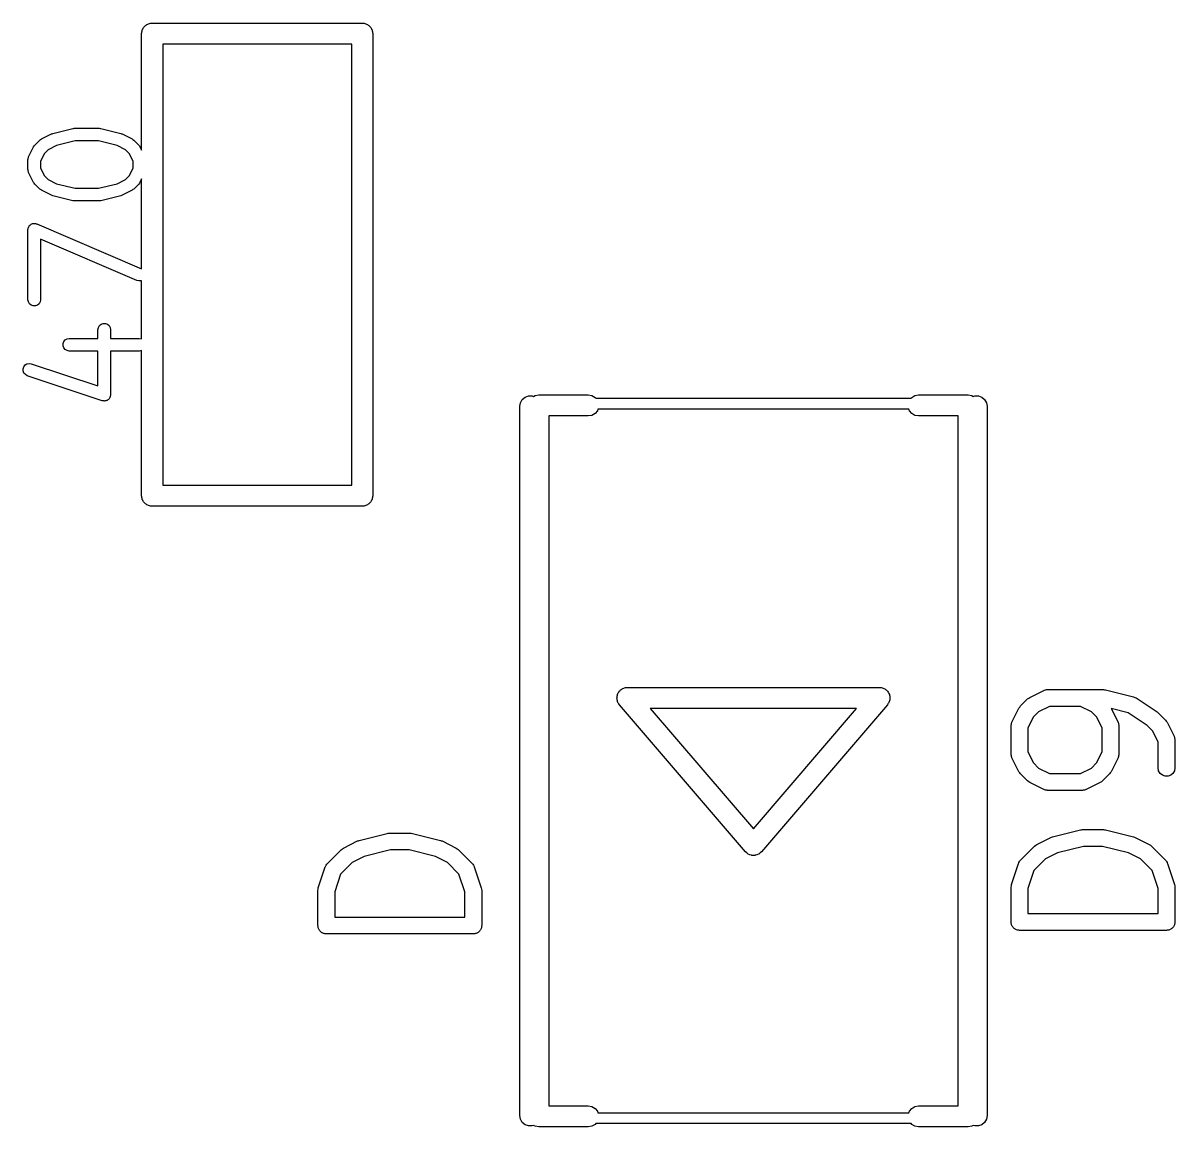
# Model space of a CAD drawing. Extents: x 0 to 102, y -163 to 0.
# Drawn here: x 0.58 to 7.55, y -48.21 to -41.54 of the extents above; entities that cross this region are included whole.
import ezdxf

# ---------------------------------------------------------------- set-up
doc = ezdxf.new("R2010")
doc.units = 0
doc.header["$MEASUREMENT"] = 0
doc.layers.add('BLACK', color=7, linetype='CONTINUOUS')

msp = doc.modelspace()

# ---------------------------------------------------------------- linework, layer by layer
at = {"layer": 'Black'}
for p, q in [((1.30811, -41.5765), (1.31001, -41.5712)), ((1.31001, -41.5712), (1.31358, -41.567)), ((1.31358, -41.567), (1.31636, -41.5622)), ((1.31636, -41.5622), (1.32061, -41.5586)), ((1.32061, -41.5586), (1.32418, -41.5544)), ((1.32418, -41.5544), (1.32899, -41.5516)), ((1.32899, -41.5516), (1.33325, -41.548)), ((1.33325, -41.548), (1.33847, -41.5461)), ((1.33847, -41.5461), (1.34328, -41.5433)), ((1.34328, -41.5433), (1.34875, -41.5424)), ((1.34875, -41.5424), (1.35397, -41.5405)), ((1.35397, -41.5405), (1.35953, -41.5405)), ((1.35953, -41.5405), (1.365, -41.5395)), ((1.365, -41.5395), (2.635, -41.5395)), ((2.635, -41.5395), (2.64047, -41.5405)), ((2.64047, -41.5405), (2.64603, -41.5405)), ((2.64603, -41.5405), (2.65125, -41.5424)), ((2.65125, -41.5424), (2.65672, -41.5433)), ((2.65672, -41.5433), (2.66153, -41.5461)), ((2.66153, -41.5461), (2.66675, -41.548)), ((2.66675, -41.548), (2.67101, -41.5516)), ((2.67101, -41.5516), (2.67582, -41.5544)), ((2.67582, -41.5544), (2.67939, -41.5586)), ((2.67939, -41.5586), (2.68364, -41.5622)), ((2.68364, -41.5622), (2.68642, -41.567)), ((2.68642, -41.567), (2.68999, -41.5712)), ((2.68999, -41.5712), (2.69189, -41.5765)), ((1.3015, -41.603), (1.30246, -41.5975)), ((1.3015, -42.3083), (1.3015, -41.603)), ((1.30246, -41.592), (1.30437, -41.5868)), ((1.30246, -41.5975), (1.30246, -41.592)), ((1.30437, -41.5868), (1.30533, -41.5813)), ((1.30533, -41.5813), (1.30811, -41.5765)), ((2.69189, -41.5765), (2.69467, -41.5813)), ((2.69467, -41.5813), (2.69563, -41.5868)), ((2.69563, -41.5868), (2.69753, -41.592)), ((2.69753, -41.592), (2.69753, -41.5975)), ((2.69753, -41.5975), (2.6985, -41.603)), ((2.6985, -41.603), (2.6985, -44.397)), ((1.4285, -41.6665), (1.4285, -44.3335)), ((2.5715, -41.6665), (1.4285, -41.6665)), ((2.5715, -44.3335), (2.5715, -41.6665)), ((0.76397, -42.2071), (0.88493, -42.1768)), ((0.88493, -42.1768), (0.88958, -42.1765)), ((0.88958, -42.1765), (0.89417, -42.1757)), ((0.89417, -42.1757), (1.04536, -42.1757)), ((1.04536, -42.1757), (1.04995, -42.1765)), ((1.04995, -42.1765), (1.0546, -42.1768)), ((1.0546, -42.1768), (1.17555, -42.2071)), ((0.65556, -42.2776), (0.6858, -42.2473)), ((0.6858, -42.2473), (0.6908, -42.2438)), ((0.6908, -42.2438), (0.6957, -42.2402)), ((0.6957, -42.2402), (0.75618, -42.21)), ((0.75618, -42.21), (0.76017, -42.2088)), ((0.76017, -42.2088), (0.76397, -42.2071)), ((0.89886, -42.2519), (0.78651, -42.28)), ((1.04067, -42.2519), (0.89886, -42.2519)), ((1.15301, -42.28), (1.04067, -42.2519)), ((1.17555, -42.2071), (1.17935, -42.2088)), ((1.17935, -42.2088), (1.18335, -42.21)), ((1.18335, -42.21), (1.24382, -42.2402)), ((1.24382, -42.2402), (1.24873, -42.2438)), ((1.24873, -42.2438), (1.25373, -42.2473)), ((1.25373, -42.2473), (1.28397, -42.2776)), ((0.61818, -42.348), (0.64842, -42.2875)), ((0.64842, -42.2875), (0.65206, -42.2826)), ((0.65206, -42.2826), (0.65556, -42.2776)), ((0.71381, -42.3271), (0.69036, -42.374)), ((0.73531, -42.3056), (0.71381, -42.3271)), ((0.78651, -42.28), (0.73531, -42.3056)), ((1.20422, -42.3056), (1.15301, -42.28)), ((1.22571, -42.3271), (1.20422, -42.3056)), ((1.24916, -42.374), (1.22571, -42.3271)), ((1.28397, -42.2776), (1.28747, -42.2826)), ((1.28747, -42.2826), (1.2911, -42.2875)), ((1.2911, -42.2875), (1.3015, -42.3083)), ((0.61416, -42.365), (0.61454, -42.3628)), ((0.61416, -42.4255), (0.61416, -42.365)), ((0.61441, -42.3606), (0.61569, -42.3564)), ((0.61454, -42.3628), (0.61441, -42.3606)), ((0.61569, -42.3564), (0.61646, -42.352)), ((0.61646, -42.352), (0.61756, -42.3501)), ((0.61756, -42.3501), (0.61818, -42.348)), ((0.69036, -42.374), (0.69036, -42.4165)), ((1.24916, -42.4165), (1.24916, -42.374)), ((0.61454, -42.4276), (0.61416, -42.4255)), ((0.61441, -42.4298), (0.61454, -42.4276)), ((0.61569, -42.4341), (0.61441, -42.4298)), ((0.61646, -42.4385), (0.61569, -42.4341)), ((0.61756, -42.4404), (0.61646, -42.4385)), ((0.61818, -42.4425), (0.61756, -42.4404)), ((0.64842, -42.503), (0.61818, -42.4425)), ((0.69036, -42.4165), (0.71381, -42.4634)), ((0.71381, -42.4634), (0.73531, -42.4849)), ((1.20422, -42.4849), (1.22571, -42.4634)), ((1.22571, -42.4634), (1.24916, -42.4165)), ((0.65206, -42.5079), (0.64842, -42.503)), ((0.65556, -42.5129), (0.65206, -42.5079)), ((0.6858, -42.5431), (0.65556, -42.5129)), ((0.69081, -42.5466), (0.6858, -42.5431)), ((0.6957, -42.5503), (0.69081, -42.5466)), ((0.75618, -42.5805), (0.6957, -42.5503)), ((0.73531, -42.4849), (0.78651, -42.5105)), ((0.78651, -42.5105), (0.89886, -42.5386)), ((0.89886, -42.5386), (1.04067, -42.5386)), ((1.04067, -42.5386), (1.15301, -42.5105)), ((1.15301, -42.5105), (1.20422, -42.4849)), ((1.24383, -42.5503), (1.18335, -42.5805)), ((1.24872, -42.5466), (1.24383, -42.5503)), ((1.25373, -42.5431), (1.24872, -42.5466)), ((1.28397, -42.5129), (1.25373, -42.5431)), ((1.28747, -42.5079), (1.28397, -42.5129)), ((1.2911, -42.503), (1.28747, -42.5079)), ((1.3015, -42.4822), (1.2911, -42.503)), ((1.3015, -43.0251), (1.3015, -42.4822)), ((0.76017, -42.5817), (0.75618, -42.5805)), ((0.76397, -42.5834), (0.76017, -42.5817)), ((0.88493, -42.6136), (0.76397, -42.5834)), ((0.88957, -42.614), (0.88493, -42.6136)), ((0.89417, -42.6148), (0.88957, -42.614)), ((1.04536, -42.6148), (0.89417, -42.6148)), ((1.04995, -42.614), (1.04536, -42.6148)), ((1.0546, -42.6136), (1.04995, -42.614)), ((1.17555, -42.5834), (1.0546, -42.6136)), ((1.17936, -42.5817), (1.17555, -42.5834)), ((1.18335, -42.5805), (1.17936, -42.5817)), ((0.62644, -42.761), (0.62944, -42.7578)), ((0.62944, -42.7578), (0.63147, -42.7568)), ((0.63147, -42.7568), (0.63321, -42.7553)), ((0.63321, -42.7553), (0.63734, -42.7538)), ((0.63734, -42.7538), (0.64125, -42.7519)), ((0.64125, -42.7519), (0.64351, -42.7516)), ((0.64351, -42.7516), (0.64565, -42.7508)), ((0.64565, -42.7508), (0.65004, -42.7508)), ((0.65004, -42.7508), (0.65439, -42.7503)), ((0.65439, -42.7503), (0.6566, -42.7508)), ((0.6566, -42.7508), (0.65888, -42.7508)), ((0.65888, -42.7508), (0.663, -42.7523)), ((0.663, -42.7523), (0.66727, -42.7533)), ((0.66727, -42.7533), (1.3015, -43.0251)), ((0.61416, -42.7883), (0.61492, -42.784)), ((0.61416, -43.2117), (0.61416, -42.7883)), ((0.61492, -42.784), (0.61517, -42.7796)), ((0.61517, -42.7796), (0.61606, -42.7775)), ((0.61606, -42.7775), (0.61646, -42.7753)), ((0.61646, -42.7753), (0.61865, -42.7715)), ((0.61865, -42.7715), (0.62038, -42.7675)), ((0.62038, -42.7675), (0.62194, -42.7658)), ((0.62194, -42.7658), (0.62308, -42.7638)), ((0.62308, -42.7638), (0.62644, -42.761)), ((1.27225, -43.0955), (0.69036, -42.8461)), ((0.69036, -42.8461), (0.69036, -43.2117)), ((1.28514, -43.0985), (1.27225, -43.0955)), ((1.29827, -43.0969), (1.28514, -43.0985)), ((1.3015, -43.0953), (1.29827, -43.0969)), ((1.3015, -43.4487), (1.3015, -43.0953)), ((0.61646, -43.2247), (0.61416, -43.2117)), ((0.62308, -43.2362), (0.61646, -43.2247)), ((0.63321, -43.2447), (0.62308, -43.2362)), ((0.64565, -43.2492), (0.63321, -43.2447)), ((0.67131, -43.2447), (0.65888, -43.2492)), ((0.68145, -43.2362), (0.67131, -43.2447)), ((0.68806, -43.2247), (0.68145, -43.2362)), ((0.69036, -43.2117), (0.68806, -43.2247)), ((0.65888, -43.2492), (0.64565, -43.2492)), ((1.0375, -43.3931), (1.03979, -43.3801)), ((1.03979, -43.3801), (1.04641, -43.3686)), ((1.04641, -43.3686), (1.05654, -43.3601)), ((1.05654, -43.3601), (1.06898, -43.3556)), ((1.06898, -43.3556), (1.08221, -43.3556)), ((1.08221, -43.3556), (1.09464, -43.3601)), ((1.09464, -43.3601), (1.10478, -43.3686)), ((1.10478, -43.3686), (1.1114, -43.3801)), ((1.1114, -43.3801), (1.11369, -43.3931)), ((0.83093, -43.4648), (0.83944, -43.4546)), ((0.83944, -43.4546), (0.8509, -43.448)), ((0.8509, -43.448), (0.86393, -43.4457)), ((0.86393, -43.4457), (1.0375, -43.4457)), ((1.0375, -43.4457), (1.0375, -43.3931)), ((1.11369, -43.3931), (1.11369, -43.4457)), ((1.11369, -43.4457), (1.28726, -43.4457)), ((1.28726, -43.4457), (1.30029, -43.448)), ((1.30029, -43.448), (1.3015, -43.4487)), ((0.82641, -43.4772), (0.83093, -43.4648)), ((0.82641, -43.4904), (0.82641, -43.4772)), ((0.83093, -43.5029), (0.82641, -43.4904)), ((0.83944, -43.513), (0.83093, -43.5029)), ((0.8509, -43.5196), (0.83944, -43.513)), ((0.86393, -43.5219), (0.8509, -43.5196)), ((1.0375, -43.5219), (0.86393, -43.5219)), ((1.0375, -43.7333), (1.0375, -43.5219)), ((1.28726, -43.5219), (1.11369, -43.5219)), ((1.11369, -43.5219), (1.11369, -43.7862)), ((1.30029, -43.5196), (1.28726, -43.5219)), ((1.3015, -43.5189), (1.30029, -43.5196)), ((1.3015, -44.397), (1.3015, -43.5189)), ((0.58434, -43.6294), (0.58852, -43.6169)), ((0.5847, -43.6426), (0.58434, -43.6294)), ((0.58956, -43.6549), (0.5847, -43.6426)), ((0.58852, -43.6169), (0.59674, -43.6065)), ((0.59834, -43.6648), (0.58956, -43.6549)), ((0.59674, -43.6065), (0.60802, -43.5996)), ((0.60998, -43.6711), (0.59834, -43.6648)), ((0.60802, -43.5996), (0.62098, -43.5969)), ((0.62098, -43.5969), (0.63407, -43.5989)), ((0.63407, -43.5989), (1.0375, -43.7333)), ((1.06355, -43.8223), (0.60998, -43.6711)), ((1.1091, -43.8043), (1.1067, -43.8073)), ((1.10999, -43.8017), (1.1091, -43.8043)), ((1.1114, -43.7992), (1.10999, -43.8017)), ((1.11206, -43.7954), (1.1114, -43.7992)), ((1.11328, -43.7918), (1.11206, -43.7954)), ((1.11369, -43.7862), (1.11321, -43.789)), ((1.11321, -43.789), (1.11328, -43.7918)), ((3.60262, -43.8154), (3.61951, -43.8012)), ((3.61951, -43.8012), (3.64023, -43.7937)), ((3.64023, -43.7937), (3.66229, -43.7937)), ((3.66229, -43.7937), (3.67101, -43.7969)), ((3.67101, -43.7969), (3.68034, -43.7915)), ((3.68034, -43.7915), (3.70206, -43.7877)), ((3.70206, -43.7877), (4.00178, -43.7877)), ((4.00178, -43.7877), (4.0235, -43.7915)), ((4.0235, -43.7915), (4.0426, -43.8025)), ((4.0426, -43.8025), (4.04718, -43.808)), ((5.95282, -43.808), (5.9574, -43.8025)), ((5.9574, -43.8025), (5.9765, -43.7915)), ((5.9765, -43.7915), (5.99822, -43.7877)), ((5.99822, -43.7877), (6.29794, -43.7877)), ((6.29794, -43.7877), (6.31966, -43.7915)), ((6.31966, -43.7915), (6.32899, -43.7969)), ((6.32899, -43.7969), (6.33771, -43.7937)), ((6.33771, -43.7937), (6.35977, -43.7937)), ((6.35977, -43.7937), (6.38049, -43.8012)), ((6.38049, -43.8012), (6.39738, -43.8154)), ((1.06633, -43.8227), (1.06355, -43.8223)), ((1.06898, -43.8237), (1.06633, -43.8227)), ((1.07283, -43.8237), (1.06898, -43.8237)), ((1.07664, -43.8243), (1.07283, -43.8237)), ((1.0794, -43.8237), (1.07664, -43.8243)), ((1.08221, -43.8237), (1.0794, -43.8237)), ((1.08583, -43.8224), (1.08221, -43.8237)), ((1.0896, -43.8216), (1.08583, -43.8224)), ((1.092, -43.8201), (1.0896, -43.8216)), ((1.09464, -43.8192), (1.092, -43.8201)), ((1.09759, -43.8167), (1.09464, -43.8192)), ((1.10087, -43.8147), (1.09759, -43.8167)), ((1.10263, -43.8125), (1.10087, -43.8147)), ((1.10478, -43.8107), (1.10263, -43.8125)), ((1.1067, -43.8073), (1.10478, -43.8107)), ((3.58776, -43.8562), (3.59159, -43.8345)), ((3.58776, -48.1438), (3.58776, -43.8562)), ((3.59159, -43.8345), (3.60262, -43.8154)), ((4.04718, -43.808), (5.95282, -43.808)), ((4.06001, -43.874), (4.05677, -43.8829)), ((5.93999, -43.874), (4.06001, -43.874)), ((5.94323, -43.8829), (5.93999, -43.874)), ((6.39738, -43.8154), (6.40841, -43.8345)), ((6.40841, -43.8345), (6.41224, -43.8562)), ((6.41224, -43.8562), (6.41224, -48.1438)), ((4.00178, -43.9147), (3.76302, -43.9147)), ((3.76302, -43.9147), (3.76302, -48.0853)), ((4.0235, -43.9108), (4.00178, -43.9147)), ((4.0426, -43.8998), (4.0235, -43.9108)), ((4.05677, -43.8829), (4.0426, -43.8998)), ((5.9574, -43.8998), (5.94323, -43.8829)), ((5.9765, -43.9108), (5.9574, -43.8998)), ((5.99822, -43.9147), (5.9765, -43.9108)), ((6.23698, -43.9147), (5.99822, -43.9147)), ((6.23698, -48.0853), (6.23698, -43.9147)), ((1.4285, -44.3335), (2.5715, -44.3335)), ((1.30246, -44.4025), (1.3015, -44.397)), ((1.30246, -44.408), (1.30246, -44.4025)), ((1.30437, -44.4132), (1.30246, -44.408)), ((1.30533, -44.4187), (1.30437, -44.4132)), ((1.30811, -44.4235), (1.30533, -44.4187)), ((1.31001, -44.4288), (1.30811, -44.4235)), ((1.31358, -44.433), (1.31001, -44.4288)), ((2.68999, -44.4288), (2.68642, -44.433)), ((2.69189, -44.4235), (2.68999, -44.4288)), ((2.69467, -44.4187), (2.69189, -44.4235)), ((2.69563, -44.4132), (2.69467, -44.4187)), ((2.69753, -44.408), (2.69563, -44.4132)), ((2.6985, -44.397), (2.69753, -44.4025)), ((2.69753, -44.4025), (2.69753, -44.408)), ((1.31636, -44.4378), (1.31358, -44.433)), ((1.32061, -44.4414), (1.31636, -44.4378)), ((1.32418, -44.4456), (1.32061, -44.4414)), ((1.32899, -44.4484), (1.32418, -44.4456)), ((1.33325, -44.452), (1.32899, -44.4484)), ((1.33847, -44.4539), (1.33325, -44.452)), ((1.34328, -44.4567), (1.33847, -44.4539)), ((1.34875, -44.4576), (1.34328, -44.4567)), ((1.35397, -44.4595), (1.34875, -44.4576)), ((1.35953, -44.4595), (1.35397, -44.4595)), ((1.365, -44.4605), (1.35953, -44.4595)), ((2.635, -44.4605), (1.365, -44.4605)), ((2.64047, -44.4595), (2.635, -44.4605)), ((2.64603, -44.4595), (2.64047, -44.4595)), ((2.65125, -44.4576), (2.64603, -44.4595)), ((2.65672, -44.4567), (2.65125, -44.4576)), ((2.66153, -44.4539), (2.65672, -44.4567)), ((2.66675, -44.452), (2.66153, -44.4539)), ((2.67101, -44.4484), (2.66675, -44.452)), ((2.67582, -44.4456), (2.67101, -44.4484)), ((2.67939, -44.4414), (2.67582, -44.4456)), ((2.68364, -44.4378), (2.67939, -44.4414)), ((2.68642, -44.433), (2.68364, -44.4378)), ((4.1745, -45.6197), (4.17546, -45.6139)), ((4.17546, -45.608), (4.17725, -45.6031)), ((4.17546, -45.6139), (4.17546, -45.608)), ((4.17725, -45.6031), (4.1781, -45.5979)), ((4.1781, -45.5979), (4.18099, -45.5928)), ((4.18099, -45.5928), (4.18301, -45.5872)), ((4.18301, -45.5872), (4.18637, -45.5832)), ((4.18637, -45.5832), (4.18893, -45.5787)), ((4.18893, -45.5787), (4.1934, -45.5749)), ((4.1934, -45.5749), (4.19718, -45.5704)), ((4.19718, -45.5704), (4.20171, -45.5677)), ((4.20171, -45.5677), (4.20567, -45.5643)), ((4.20567, -45.5643), (4.21118, -45.5623)), ((4.21118, -45.5623), (4.21628, -45.5593)), ((4.21628, -45.5593), (4.22142, -45.5584)), ((4.22142, -45.5584), (4.22632, -45.5566)), ((4.22632, -45.5566), (4.2322, -45.5565)), ((4.2322, -45.5565), (4.238, -45.5555)), ((4.238, -45.5555), (5.762, -45.5555)), ((5.762, -45.5555), (5.7678, -45.5565)), ((5.7678, -45.5565), (5.77368, -45.5566)), ((5.77368, -45.5566), (5.77857, -45.5584)), ((5.77857, -45.5584), (5.78372, -45.5593)), ((5.78372, -45.5593), (5.78882, -45.5623)), ((5.78882, -45.5623), (5.79432, -45.5643)), ((5.79432, -45.5643), (5.79829, -45.5677)), ((5.79829, -45.5677), (5.80282, -45.5704)), ((5.80282, -45.5704), (5.8066, -45.5749)), ((5.8066, -45.5749), (5.81107, -45.5787)), ((5.81107, -45.5787), (5.81363, -45.5832)), ((5.81363, -45.5832), (5.81699, -45.5872)), ((5.81699, -45.5872), (5.81901, -45.5928)), ((5.81901, -45.5928), (5.82189, -45.5979)), ((5.82189, -45.5979), (5.82275, -45.6031)), ((5.82275, -45.6031), (5.82454, -45.608)), ((5.82454, -45.608), (5.82454, -45.6139)), ((5.82454, -45.6139), (5.8255, -45.6197)), ((6.67061, -45.6159), (6.75528, -45.5736)), ((6.75528, -45.5736), (6.75809, -45.5727)), ((6.75809, -45.5727), (6.76063, -45.5713)), ((6.76063, -45.5713), (6.76648, -45.5702)), ((6.76648, -45.5702), (6.77219, -45.5685)), ((6.77219, -45.5685), (6.77512, -45.5687)), ((6.77512, -45.5687), (6.778, -45.5682)), ((6.778, -45.5682), (7.11667, -45.5682)), ((7.11667, -45.5682), (7.12279, -45.5693)), ((7.12279, -45.5693), (7.12899, -45.5697)), ((7.12899, -45.5697), (7.29832, -45.612)), ((7.29832, -45.612), (7.30618, -45.6156)), ((4.17546, -45.6248), (4.1745, -45.6197)), ((4.17546, -45.63), (4.17546, -45.6248)), ((4.17748, -45.6356), (4.17546, -45.63)), ((4.17856, -45.6413), (4.17748, -45.6356)), ((4.18122, -45.6458), (4.17856, -45.6413)), ((4.18301, -45.6507), (4.18122, -45.6458)), ((4.18679, -45.6553), (4.18301, -45.6507)), ((4.18979, -45.6603), (4.18679, -45.6553)), ((4.95179, -46.5493), (4.18979, -45.6603)), ((4.37606, -45.6825), (5, -46.4104)), ((5.62394, -45.6825), (4.37606, -45.6825)), ((5, -46.4104), (5.62394, -45.6825)), ((5.81021, -45.6603), (5.04821, -46.5493)), ((5.81321, -45.6553), (5.81021, -45.6603)), ((5.81699, -45.6507), (5.81321, -45.6553)), ((5.81878, -45.6458), (5.81699, -45.6507)), ((5.82144, -45.6413), (5.81878, -45.6458)), ((5.82252, -45.6356), (5.82144, -45.6413)), ((5.82454, -45.63), (5.82252, -45.6356)), ((5.8255, -45.6197), (5.82454, -45.6248)), ((5.82454, -45.6248), (5.82454, -45.63)), ((6.56323, -45.7656), (6.60556, -45.6809)), ((6.60556, -45.6809), (6.61041, -45.6744)), ((6.61041, -45.6744), (6.61508, -45.6677)), ((6.61508, -45.6677), (6.65741, -45.6254)), ((6.65741, -45.6254), (6.66407, -45.6207)), ((6.66407, -45.6207), (6.67061, -45.6159)), ((6.78999, -45.6698), (6.72342, -45.7031)), ((6.97767, -45.6698), (6.78999, -45.6698)), ((7.04424, -45.7031), (6.97767, -45.6698)), ((7.26514, -45.7085), (7.16312, -45.683)), ((7.16312, -45.683), (7.20444, -45.7656)), ((7.30618, -45.6156), (7.31418, -45.6191)), ((7.31418, -45.6191), (7.44118, -45.7037)), ((6.69275, -45.7338), (6.65947, -45.8003)), ((6.72342, -45.7031), (6.69275, -45.7338)), ((7.07492, -45.7338), (7.04424, -45.7031)), ((7.1082, -45.8003), (7.07492, -45.7338)), ((7.38064, -45.7855), (7.26514, -45.7085)), ((7.44118, -45.7037), (7.44481, -45.7072)), ((7.44481, -45.7072), (7.44892, -45.7101)), ((7.44892, -45.7101), (7.49125, -45.7524)), ((7.49125, -45.7524), (7.49591, -45.7591)), ((6.55787, -45.7883), (6.55837, -45.7854)), ((6.55787, -45.9577), (6.55787, -45.7883)), ((6.5582, -45.7825), (6.5599, -45.7768)), ((6.55837, -45.7854), (6.5582, -45.7825)), ((6.5599, -45.7768), (6.56093, -45.771)), ((6.56093, -45.771), (6.56239, -45.7684)), ((6.56239, -45.7684), (6.56323, -45.7656)), ((6.65947, -45.8003), (6.65947, -45.9457)), ((7.1082, -45.9457), (7.1082, -45.8003)), ((7.20444, -45.7656), (7.20527, -45.7684)), ((7.20527, -45.7684), (7.20674, -45.771)), ((7.20674, -45.771), (7.20777, -45.7768)), ((7.20777, -45.7768), (7.20947, -45.7825)), ((7.20947, -45.7825), (7.20929, -45.7854)), ((7.20929, -45.7854), (7.2098, -45.7883)), ((7.2098, -45.7883), (7.2098, -45.9577)), ((7.41358, -45.8184), (7.38064, -45.7855)), ((7.44687, -45.885), (7.41358, -45.8184)), ((7.49591, -45.7591), (7.50077, -45.7656)), ((7.50077, -45.7656), (7.5431, -45.8503)), ((7.44687, -46.0423), (7.44687, -45.885)), ((7.5431, -45.8503), (7.54394, -45.8531)), ((7.54394, -45.8531), (7.5454, -45.8556)), ((7.5454, -45.8556), (7.54644, -45.8615)), ((7.54644, -45.8615), (7.54813, -45.8672)), ((7.54813, -45.8672), (7.54796, -45.8701)), ((7.54796, -45.8701), (7.54847, -45.873)), ((7.54847, -45.873), (7.54847, -46.0423)), ((6.55837, -45.9605), (6.55787, -45.9577)), ((6.5582, -45.9635), (6.55837, -45.9605)), ((6.65947, -45.9457), (6.69275, -46.0122)), ((7.07492, -46.0122), (7.1082, -45.9457)), ((7.2098, -45.9577), (7.20929, -45.9605)), ((7.20929, -45.9605), (7.20947, -45.9635)), ((6.5599, -45.9692), (6.5582, -45.9635)), ((6.56093, -45.975), (6.5599, -45.9692)), ((6.56239, -45.9776), (6.56093, -45.975)), ((6.56323, -45.9804), (6.56239, -45.9776)), ((6.60556, -46.0651), (6.56323, -45.9804)), ((6.69275, -46.0122), (6.72342, -46.0429)), ((7.04424, -46.0429), (7.07492, -46.0122)), ((7.20444, -45.9804), (7.1621, -46.0651)), ((7.20527, -45.9776), (7.20444, -45.9804)), ((7.20674, -45.975), (7.20527, -45.9776)), ((7.20777, -45.9692), (7.20674, -45.975)), ((7.20947, -45.9635), (7.20777, -45.9692)), ((6.61041, -46.0716), (6.60556, -46.0651)), ((6.61508, -46.0783), (6.61041, -46.0716)), ((6.65741, -46.1206), (6.61508, -46.0783)), ((6.72342, -46.0429), (6.78999, -46.0762)), ((6.78999, -46.0762), (6.97767, -46.0762)), ((6.97767, -46.0762), (7.04424, -46.0429)), ((7.15259, -46.0783), (7.11025, -46.1206)), ((7.15726, -46.0716), (7.15259, -46.0783)), ((7.1621, -46.0651), (7.15726, -46.0716)), ((7.44993, -46.0597), (7.44687, -46.0423)), ((7.45875, -46.075), (7.44993, -46.0597)), ((7.47227, -46.0863), (7.45875, -46.075)), ((7.48885, -46.0924), (7.47227, -46.0863)), ((7.50649, -46.0924), (7.48885, -46.0924)), ((7.52307, -46.0863), (7.50649, -46.0924)), ((7.53658, -46.075), (7.52307, -46.0863)), ((7.5454, -46.0597), (7.53658, -46.075)), ((7.54847, -46.0423), (7.5454, -46.0597)), ((6.66406, -46.1252), (6.65741, -46.1206)), ((6.67061, -46.1301), (6.66406, -46.1252)), ((6.75528, -46.1724), (6.67061, -46.1301)), ((7.09705, -46.1301), (7.01239, -46.1724)), ((7.10359, -46.1253), (7.09705, -46.1301)), ((7.11025, -46.1206), (7.10359, -46.1253)), ((6.75809, -46.1733), (6.75528, -46.1724)), ((6.76063, -46.1747), (6.75809, -46.1733)), ((6.76648, -46.1758), (6.76063, -46.1747)), ((6.77219, -46.1775), (6.76648, -46.1758)), ((6.77512, -46.1773), (6.77219, -46.1775)), ((6.778, -46.1778), (6.77512, -46.1773)), ((6.98967, -46.1778), (6.778, -46.1778)), ((6.99255, -46.1773), (6.98967, -46.1778)), ((6.99547, -46.1775), (6.99255, -46.1773)), ((7.00118, -46.1758), (6.99547, -46.1775)), ((7.00704, -46.1747), (7.00118, -46.1758)), ((7.00958, -46.1733), (7.00704, -46.1747)), ((7.01239, -46.1724), (7.00958, -46.1733)), ((2.61701, -46.4799), (2.78635, -46.4375)), ((2.78635, -46.4375), (2.79255, -46.4371)), ((2.79255, -46.4371), (2.79867, -46.436)), ((2.79867, -46.436), (2.92567, -46.436)), ((2.92567, -46.436), (2.93179, -46.4371)), ((2.93179, -46.4371), (2.93799, -46.4375)), ((2.93799, -46.4375), (3.10732, -46.4799)), ((6.80801, -46.4587), (6.97735, -46.4164)), ((6.97735, -46.4164), (6.98354, -46.4159)), ((6.98354, -46.4159), (6.98967, -46.4149)), ((6.98967, -46.4149), (7.11667, -46.4149)), ((7.11667, -46.4149), (7.12279, -46.4159)), ((7.12279, -46.4159), (7.12899, -46.4164)), ((7.12899, -46.4164), (7.29832, -46.4587)), ((2.52195, -46.5261), (2.60661, -46.4837)), ((2.60661, -46.4837), (2.61194, -46.4821)), ((2.61194, -46.4821), (2.61701, -46.4799)), ((3.10732, -46.4799), (3.11239, -46.4821)), ((3.11239, -46.4821), (3.11772, -46.4837)), ((3.11772, -46.4837), (3.20239, -46.5261)), ((6.61508, -46.5991), (6.69975, -46.5144)), ((6.69975, -46.5144), (6.70641, -46.5097)), ((6.70641, -46.5097), (6.71295, -46.5049)), ((6.71295, -46.5049), (6.79761, -46.4626)), ((6.79761, -46.4626), (6.80294, -46.461)), ((6.80294, -46.461), (6.80801, -46.4587)), ((6.99592, -46.5165), (6.83806, -46.5559)), ((7.11041, -46.5165), (6.99592, -46.5165)), ((7.26827, -46.5559), (7.11041, -46.5165)), ((7.29832, -46.4587), (7.30339, -46.461)), ((7.30339, -46.461), (7.30872, -46.4626)), ((7.30872, -46.4626), (7.39338, -46.5049)), ((7.39338, -46.5049), (7.39991, -46.5097)), ((7.39991, -46.5097), (7.40659, -46.5144)), ((7.40659, -46.5144), (7.49125, -46.5991)), ((2.42408, -46.6202), (2.50875, -46.5356)), ((2.50875, -46.5356), (2.51541, -46.5309)), ((2.51541, -46.5309), (2.52195, -46.5261)), ((2.64706, -46.5771), (2.57476, -46.6133)), ((2.80492, -46.5376), (2.64706, -46.5771)), ((2.91941, -46.5376), (2.80492, -46.5376)), ((3.07727, -46.5771), (2.91941, -46.5376)), ((3.14958, -46.6133), (3.07727, -46.5771)), ((3.20239, -46.5261), (3.20891, -46.5309)), ((3.20891, -46.5309), (3.21559, -46.5356)), ((3.21559, -46.5356), (3.30025, -46.6202)), ((4.9598, -46.5559), (4.95179, -46.5493)), ((4.96767, -46.5627), (4.9598, -46.5559)), ((4.96831, -46.5629), (4.96767, -46.5627)), ((4.96883, -46.5633), (4.96831, -46.5629)), ((4.97861, -46.5668), (4.96883, -46.5633)), ((4.98832, -46.5704), (4.97861, -46.5668)), ((4.98899, -46.5704), (4.98832, -46.5704)), ((4.98963, -46.5706), (4.98899, -46.5704)), ((5, -46.5705), (4.98963, -46.5706)), ((5.01037, -46.5706), (5, -46.5705)), ((5.01101, -46.5704), (5.01037, -46.5706)), ((5.01168, -46.5704), (5.01101, -46.5704)), ((5.02138, -46.5668), (5.01168, -46.5704)), ((5.03117, -46.5633), (5.02138, -46.5668)), ((5.03169, -46.5629), (5.03117, -46.5633)), ((5.03233, -46.5627), (5.03169, -46.5629)), ((5.04019, -46.5559), (5.03233, -46.5627)), ((5.04821, -46.5493), (5.04019, -46.5559)), ((6.83806, -46.5559), (6.76576, -46.5921)), ((7.34058, -46.5921), (7.26827, -46.5559)), ((2.36947, -46.7671), (2.41181, -46.6401)), ((2.41181, -46.6401), (2.4132, -46.6375)), ((2.4132, -46.6375), (2.41396, -46.6347)), ((2.41396, -46.6347), (2.41737, -46.6298)), ((2.41737, -46.6298), (2.42021, -46.6246)), ((2.42021, -46.6246), (2.4224, -46.6226)), ((2.4224, -46.6226), (2.42408, -46.6202)), ((2.57476, -46.6133), (2.5044, -46.6836)), ((3.21993, -46.6836), (3.14958, -46.6133)), ((3.30025, -46.6202), (3.30193, -46.6226)), ((3.30193, -46.6226), (3.30412, -46.6246)), ((3.30412, -46.6246), (3.30696, -46.6298)), ((3.30696, -46.6298), (3.31037, -46.6347)), ((3.31037, -46.6347), (3.31113, -46.6375)), ((3.31113, -46.6375), (3.31253, -46.6401)), ((3.31253, -46.6401), (3.35486, -46.7671)), ((6.56047, -46.7459), (6.60281, -46.6189)), ((6.60281, -46.6189), (6.6042, -46.6164)), ((6.6042, -46.6164), (6.60496, -46.6135)), ((6.60496, -46.6135), (6.60837, -46.6087)), ((6.60837, -46.6087), (6.61121, -46.6034)), ((6.61121, -46.6034), (6.6134, -46.6015)), ((6.6134, -46.6015), (6.61508, -46.5991)), ((6.76576, -46.5921), (6.6954, -46.6624)), ((7.41093, -46.6624), (7.34058, -46.5921)), ((7.49125, -46.5991), (7.49293, -46.6015)), ((7.49293, -46.6015), (7.49512, -46.6034)), ((7.49512, -46.6034), (7.49796, -46.6087)), ((7.49796, -46.6087), (7.50137, -46.6135)), ((7.50137, -46.6135), (7.50213, -46.6164)), ((7.50213, -46.6164), (7.50353, -46.6189)), ((7.50353, -46.6189), (7.54586, -46.7459)), ((2.5044, -46.6836), (2.46847, -46.7914)), ((3.25587, -46.7914), (3.21993, -46.6836)), ((6.6954, -46.6624), (6.65947, -46.7702)), ((7.44687, -46.7702), (7.41093, -46.6624)), ((2.36687, -46.7832), (2.36828, -46.7752)), ((2.36687, -46.9948), (2.36687, -46.7832)), ((2.36828, -46.7752), (2.36947, -46.7671)), ((2.46847, -46.7914), (2.46847, -46.944)), ((3.25587, -46.944), (3.25587, -46.7914)), ((3.35486, -46.7671), (3.35605, -46.7752)), ((3.35605, -46.7752), (3.35747, -46.7832)), ((3.35747, -46.7832), (3.35747, -46.9948)), ((6.55787, -46.762), (6.55928, -46.754)), ((6.55787, -46.9737), (6.55787, -46.762)), ((6.55928, -46.754), (6.56047, -46.7459)), ((6.65947, -46.7702), (6.65947, -46.9229)), ((7.44687, -46.9229), (7.44687, -46.7702)), ((7.54586, -46.7459), (7.54705, -46.754)), ((7.54705, -46.754), (7.54847, -46.762)), ((7.54847, -46.762), (7.54847, -46.9737)), ((6.65947, -46.9229), (7.44687, -46.9229)), ((2.36764, -46.9992), (2.36687, -46.9948)), ((2.36764, -47.0037), (2.36764, -46.9992)), ((2.36916, -47.0078), (2.36764, -47.0037)), ((2.36993, -47.0122), (2.36916, -47.0078)), ((2.46847, -46.944), (3.25587, -46.944)), ((3.35518, -47.0078), (3.3544, -47.0122)), ((3.35669, -47.0037), (3.35518, -47.0078)), ((3.35747, -46.9948), (3.35669, -46.9992)), ((3.35669, -46.9992), (3.35669, -47.0037)), ((6.55864, -46.978), (6.55787, -46.9737)), ((6.55864, -46.9825), (6.55864, -46.978)), ((6.56016, -46.9867), (6.55864, -46.9825)), ((6.56093, -46.991), (6.56016, -46.9867)), ((6.56315, -46.9949), (6.56093, -46.991)), ((6.56467, -46.9991), (6.56315, -46.9949)), ((6.56753, -47.0025), (6.56467, -46.9991)), ((6.56975, -47.0063), (6.56753, -47.0025)), ((6.57316, -47.0092), (6.56975, -47.0063)), ((7.53658, -47.0063), (7.53318, -47.0092)), ((7.5388, -47.0025), (7.53658, -47.0063)), ((7.54166, -46.9991), (7.5388, -47.0025)), ((7.54318, -46.9949), (7.54166, -46.9991)), ((7.5454, -46.991), (7.54318, -46.9949)), ((7.54617, -46.9867), (7.5454, -46.991)), ((7.5477, -46.9825), (7.54617, -46.9867)), ((7.54847, -46.9737), (7.5477, -46.978)), ((7.5477, -46.978), (7.5477, -46.9825)), ((2.37215, -47.0161), (2.36993, -47.0122)), ((2.37367, -47.0202), (2.37215, -47.0161)), ((2.37653, -47.0236), (2.37367, -47.0202)), ((2.37875, -47.0275), (2.37653, -47.0236)), ((2.38216, -47.0303), (2.37875, -47.0275)), ((2.38501, -47.0337), (2.38216, -47.0303)), ((2.38886, -47.036), (2.38501, -47.0337)), ((2.39227, -47.0388), (2.38886, -47.036)), ((2.39644, -47.0403), (2.39227, -47.0388)), ((2.40029, -47.0426), (2.39644, -47.0403)), ((2.40467, -47.0433), (2.40029, -47.0426)), ((2.40885, -47.0449), (2.40467, -47.0433)), ((2.41329, -47.0449), (2.40885, -47.0449)), ((2.41767, -47.0456), (2.41329, -47.0449)), ((3.30667, -47.0456), (2.41767, -47.0456)), ((3.31105, -47.0449), (3.30667, -47.0456)), ((3.31549, -47.0449), (3.31105, -47.0449)), ((3.31966, -47.0433), (3.31549, -47.0449)), ((3.32404, -47.0426), (3.31966, -47.0433)), ((3.32789, -47.0403), (3.32404, -47.0426)), ((3.33207, -47.0388), (3.32789, -47.0403)), ((3.33547, -47.036), (3.33207, -47.0388)), ((3.33932, -47.0337), (3.33547, -47.036)), ((3.34218, -47.0303), (3.33932, -47.0337)), ((3.34558, -47.0275), (3.34218, -47.0303)), ((3.3478, -47.0236), (3.34558, -47.0275)), ((3.35066, -47.0202), (3.3478, -47.0236)), ((3.35218, -47.0161), (3.35066, -47.0202)), ((3.3544, -47.0122), (3.35218, -47.0161)), ((6.57601, -47.0126), (6.57316, -47.0092)), ((6.57986, -47.0148), (6.57601, -47.0126)), ((6.58327, -47.0177), (6.57986, -47.0148)), ((6.58744, -47.0192), (6.58327, -47.0177)), ((6.59129, -47.0214), (6.58744, -47.0192)), ((6.59567, -47.0222), (6.59129, -47.0214)), ((6.59985, -47.0237), (6.59567, -47.0222)), ((6.60429, -47.0237), (6.59985, -47.0237)), ((6.60867, -47.0245), (6.60429, -47.0237)), ((7.49767, -47.0245), (6.60867, -47.0245)), ((7.50204, -47.0237), (7.49767, -47.0245)), ((7.50649, -47.0237), (7.50204, -47.0237)), ((7.51066, -47.0222), (7.50649, -47.0237)), ((7.51504, -47.0214), (7.51066, -47.0222)), ((7.51889, -47.0192), (7.51504, -47.0214)), ((7.52307, -47.0177), (7.51889, -47.0192)), ((7.52647, -47.0148), (7.52307, -47.0177)), ((7.53032, -47.0126), (7.52647, -47.0148)), ((7.53318, -47.0092), (7.53032, -47.0126)), ((3.76302, -48.0853), (4.00178, -48.0853)), ((4.00178, -48.0853), (4.0235, -48.0892)), ((4.0235, -48.0892), (4.0426, -48.1002)), ((4.0426, -48.1002), (4.05677, -48.1171)), ((4.05677, -48.1171), (4.06001, -48.126)), ((5.93999, -48.126), (5.94323, -48.1171)), ((5.94323, -48.1171), (5.9574, -48.1002)), ((5.9574, -48.1002), (5.9765, -48.0892)), ((5.9765, -48.0892), (5.99822, -48.0853)), ((5.99822, -48.0853), (6.23698, -48.0853)), ((3.59159, -48.1655), (3.58776, -48.1438)), ((3.60262, -48.1846), (3.59159, -48.1655)), ((3.61951, -48.1988), (3.60262, -48.1846)), ((4.06001, -48.126), (5.93999, -48.126)), ((6.39738, -48.1846), (6.38049, -48.1988)), ((6.40841, -48.1655), (6.39738, -48.1846)), ((6.41224, -48.1438), (6.40841, -48.1655)), ((3.64023, -48.2063), (3.61951, -48.1988)), ((3.66229, -48.2063), (3.64023, -48.2063)), ((3.67101, -48.2031), (3.66229, -48.2063)), ((3.68034, -48.2085), (3.67101, -48.2031)), ((3.70206, -48.2123), (3.68034, -48.2085)), ((4.00178, -48.2123), (3.70206, -48.2123)), ((4.0235, -48.2085), (4.00178, -48.2123)), ((4.0426, -48.1975), (4.0235, -48.2085)), ((4.04718, -48.192), (4.0426, -48.1975)), ((5.95282, -48.192), (4.04718, -48.192)), ((5.9574, -48.1975), (5.95282, -48.192)), ((5.9765, -48.2085), (5.9574, -48.1975)), ((5.99822, -48.2123), (5.9765, -48.2085)), ((6.29794, -48.2123), (5.99822, -48.2123)), ((6.31966, -48.2085), (6.29794, -48.2123)), ((6.32899, -48.2031), (6.31966, -48.2085)), ((6.33771, -48.2063), (6.32899, -48.2031)), ((6.35977, -48.2063), (6.33771, -48.2063)), ((6.38049, -48.1988), (6.35977, -48.2063))]:
    msp.add_line(p, q, dxfattribs=at)

doc.saveas('drawing.dxf')
